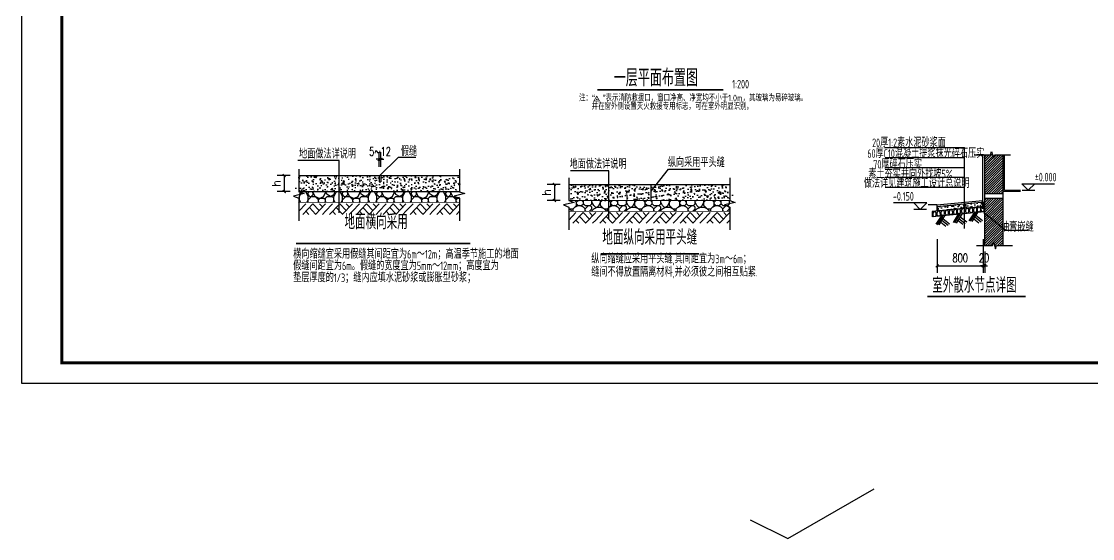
# Model space of a CAD drawing. Extents: x 180850 to 1400258, y 48356 to 327067.
# Drawn here: x 307089 to 381769, y 222131 to 258216 of the extents above; entities that cross this region are included whole.
import ezdxf
from ezdxf.enums import TextEntityAlignment as Align

# ---------------------------------------------------------------- set-up
doc = ezdxf.new("R2010")
doc.units = 0
doc.header["$LTSCALE"] = 1000
for name, color, linetype in [('AXIS', 3, 'Continuous'), ('BOLT', 251, 'Continuous'), ('PUB_TEXT', 7, 'Continuous'), ('PUB_TITLE', 4, 'Continuous'), ('REIN', 1, 'Continuous'), ('TEXT', 7, 'Continuous')]:
    doc.layers.add(name, color=color, linetype=linetype)
doc.styles.add('-GBCBIGGBENOR', font='GBENOR.shx', dxfattribs={"bigfont": 'GBCBIG.shx'})
doc.styles.add('_TCH_DIM_T3', font='SIMPLEX', dxfattribs={"width": 0.705882, "bigfont": 'GBCBIG'})
doc.styles.add('TSSD_Norm', font='tssdeng.shx', dxfattribs={"bigfont": 'hztxt.shx'})
doc.dimstyles.new('TCH-200-1', dxfattribs={"dimtxt": 595, "dimasz": 200, "dimexe": 500, "dimexo": 600, "dimgap": 252.5, "dimtad": 1, "dimdec": 0, "dimzin": 0, "dimdsep": 46, "dimtxsty": '_TCH_DIM_T3', "dimblk": 'ARCHTICK', "dimcen": 0.09, "dimclrd": 3, "dimclre": 3, "dimclrt": 7, "dimazin": 2, "dimtfac": 1, "dimtdec": 0, "dimtix": 1, "dimtmove": 2, "dimatfit": 3, "dimfxl": 1, "dimtolj": 1, "dimtzin": 0, "dimarcsym": 0})

# ---------------------------------------------------------------- blocks, each defined once
blk = doc.blocks.new('_ArchTick')
at = {"color": 0, "linetype": 'ByBlock', "const_width": 0.4}
blk.add_lwpolyline([(-0.5, -0.5), (0.5, 0.5)], dxfattribs=at)
blk = doc.blocks.new('*D295')
at = {"color": 3, "linetype": 'ByBlock', "lineweight": -2, "transparency": 16777216}
for p, q in [((370928, 243012), (370928, 240664)), ((374151, 243012), (374151, 240664)), ((370928, 241164), (374151, 241164))]:
    blk.add_line(p, q, dxfattribs=at)
at = {"layer": 'Defpoints', "color": 0, "linetype": 'ByBlock', "transparency": 16777216}
for p in [(370928, 243612), (374151, 243612), (374151, 241164)]:
    blk.add_point(p, dxfattribs=at)
at = {"color": 3, "linetype": 'ByBlock', "lineweight": -2, "transparency": 16777216, "xscale": 200, "yscale": 200, "zscale": 200, "rotation": 180}
blk.add_blockref('_ArchTick', (370928, 241164), dxfattribs=at)
at = {"color": 3, "linetype": 'ByBlock', "lineweight": -2, "transparency": 16777216, "xscale": 200, "yscale": 200, "zscale": 200}
blk.add_blockref('_ArchTick', (374151, 241164), dxfattribs=at)
at = {"color": 7, "linetype": 'ByBlock', "transparency": 16777216, "insert": (372540, 241714), "char_height": 595, "attachment_point": 5, "style": '_TCH_DIM_T3'}
blk.add_mtext('\\A1;800', dxfattribs=at)
blk = doc.blocks.new('*D298')
at = {"layer": 'AXIS', "color": 3, "lineweight": -2, "transparency": 16777216}
for p, q in [((374151, 242157), (374151, 240664)), ((374249, 242157), (374249, 240664)), ((374151, 241164), (373951, 241164)), ((374249, 241164), (374151, 241164)), ((374249, 241164), (374449, 241164))]:
    blk.add_line(p, q, dxfattribs=at)
at = {"layer": 'Defpoints', "color": 0, "transparency": 16777216}
for p in [(374151, 242757), (374249, 242757), (374151, 241164)]:
    blk.add_point(p, dxfattribs=at)
at = {"layer": 'AXIS', "color": 3, "lineweight": -2, "transparency": 16777216, "xscale": 200, "yscale": 200, "zscale": 200}
blk.add_blockref('_ArchTick', (374151, 241164), dxfattribs=at)
at = {"layer": 'AXIS', "color": 3, "lineweight": -2, "transparency": 16777216, "xscale": 200, "yscale": 200, "zscale": 200, "rotation": 180}
blk.add_blockref('_ArchTick', (374249, 241164), dxfattribs=at)
at = {"layer": 'AXIS', "color": 7, "transparency": 16777216, "insert": (374200, 241714), "char_height": 595, "attachment_point": 5, "style": '_TCH_DIM_T3'}
blk.add_mtext('\\A1;20', dxfattribs=at)
blk = doc.blocks.new('*D350')
at = {"layer": 'AXIS', "color": 3, "lineweight": -2, "transparency": 16777216}
for p, q in [((332031, 248063), (332031, 249094)), ((332151, 248063), (332151, 249094)), ((332031, 248594), (331831, 248594)), ((332031, 248594), (332151, 248594)), ((332151, 248594), (332351, 248594))]:
    blk.add_line(p, q, dxfattribs=at)
at = {"layer": 'Defpoints', "color": 0, "transparency": 16777216}
for p in [(332151, 248594), (332031, 247463), (332151, 247463)]:
    blk.add_point(p, dxfattribs=at)
at = {"layer": 'AXIS', "color": 3, "lineweight": -2, "transparency": 16777216, "xscale": 200, "yscale": 200, "zscale": 200}
blk.add_blockref('_ArchTick', (332031, 248594), dxfattribs=at)
at = {"layer": 'AXIS', "color": 3, "lineweight": -2, "transparency": 16777216, "xscale": 200, "yscale": 200, "zscale": 200, "rotation": 180}
blk.add_blockref('_ArchTick', (332151, 248594), dxfattribs=at)
at = {"layer": 'AXIS', "color": 7, "transparency": 16777216, "insert": (332091, 249144), "char_height": 595, "attachment_point": 5, "style": '_TCH_DIM_T3'}
blk.add_mtext('\\A1;5~12', dxfattribs=at)
blk = doc.blocks.new('*U266')
for p, q in [((0, -413), (350, -62)), ((200, -562), (700, -62)), ((350, -413), (500, -562)), ((525, -238), (837, -550)), ((700, -62), (1013, -375)), ((825, -562), (1325, -62)), ((1025, -62), (1175, -212)), ((1175, -562), (1325, -413))]:
    blk.add_line(p, q)
blk = doc.blocks.new('*D439')
at = {"color": 3, "lineweight": -2, "transparency": 16777216}
for p, q in [((325823, 247463), (324911, 247463)), ((325411, 247463), (325411, 246339)), ((325823, 246339), (324911, 246339))]:
    blk.add_line(p, q, dxfattribs=at)
at = {"layer": 'Defpoints', "color": 0, "transparency": 16777216}
for p in [(326423, 247463), (325411, 246339), (326423, 246339)]:
    blk.add_point(p, dxfattribs=at)
at = {"color": 3, "lineweight": -2, "transparency": 16777216, "xscale": 200, "yscale": 200, "zscale": 200}
for p, rotation in [((325411, 247463), 90), ((325411, 246339), 270)]:
    blk.add_blockref('_ArchTick', p, dxfattribs=dict(at, rotation=rotation))
at = {"color": 7, "transparency": 16777216, "insert": (324861, 246901), "char_height": 595, "attachment_point": 5, "rotation": 90, "style": '_TCH_DIM_T3'}
blk.add_mtext('\\A1;{\\W1;h}', dxfattribs=at)
blk = doc.blocks.new('*U267')
for p, q in [((0, -413), (350, -62)), ((200, -562), (700, -62)), ((350, -413), (500, -562)), ((525, -238), (837, -550)), ((700, -62), (1013, -375)), ((825, -562), (1325, -62)), ((1025, -62), (1175, -212)), ((1175, -562), (1325, -413))]:
    blk.add_line(p, q)
blk = doc.blocks.new('*D351')
at = {"color": 3, "lineweight": -2, "transparency": 16777216}
for p, q in [((344656, 246846), (343745, 246846)), ((344245, 246846), (344245, 245721)), ((344656, 245721), (343745, 245721))]:
    blk.add_line(p, q, dxfattribs=at)
at = {"layer": 'Defpoints', "color": 0, "transparency": 16777216}
for p in [(345256, 246846), (344245, 245721), (345256, 245721)]:
    blk.add_point(p, dxfattribs=at)
at = {"color": 3, "lineweight": -2, "transparency": 16777216, "xscale": 200, "yscale": 200, "zscale": 200}
for p, rotation in [((344245, 246846), 90), ((344245, 245721), 270)]:
    blk.add_blockref('_ArchTick', p, dxfattribs=dict(at, rotation=rotation))
at = {"color": 7, "transparency": 16777216, "insert": (343695, 246284), "char_height": 595, "attachment_point": 5, "rotation": 90, "style": '_TCH_DIM_T3'}
blk.add_mtext('\\A1;{\\W1;h}', dxfattribs=at)

msp = doc.modelspace()

# ---------------------------------------------------------------- hatches: boundary and pattern name
h = msp.add_hatch()
h.set_pattern_fill('ANSI31', color=251, scale=75, style=0)
h.set_pattern_definition([(45, (34281.43, -330300.2), (-84.189901, 84.189901), [])])
h.paths.add_polyline_path([(375516.79, 248911.04), (374925.75, 248911.04), (374850.74, 248675.28), (374722.14, 249146.8), (374647.12, 248911.04), (374230.82, 248911.04), (374230.82, 246174.76), (375516.79, 246174.76)])
h.paths.add_polyline_path([(375516.79, 245853.27), (374230.82, 245853.27), (374230.82, 244847.52), (375516.79, 243822.69)])
h.paths.add_polyline_path([(374230.82, 244847.52), (374230.82, 242586.31), (374792.82, 242586.31), (374867.84, 242822.07), (374996.44, 242350.55), (375071.45, 242586.31), (375516.79, 242586.31), (375516.79, 243822.69)])
at = {"linetype": 'ByBlock'}
h = msp.add_hatch(dxfattribs=at)
h.set_pattern_fill('AR-CONC', color=256, scale=44.651866, style=0)
h.set_pattern_definition([(50, (485714.46, 1302536.55), (576.4861, -50.436), [60.28002, -663.0802]), (355, (485714.46, 1302536.55), (-111.5191, 604.5621), [48.224, -530.46417]), (100.4514, (485762.5, 1302532.35), (464.96742, 554.12572), [51.23013, -563.53147]), (46.1842, (485714.46, 1302697.3), (857.7775, -133.0332), [90.42, -994.6203]), (96.6356, (485785.9, 1302686.2), (751.2198, 782.93126), [76.8452, -845.2971]), (351.1842, (485714.5, 1302697.3), (751.2192, 782.93184), [72.336, -795.69626]), (21, (485794.83, 1302657.1), (479.75425, -323.59833), [60.28002, -663.0802]), (326, (485794.83, 1302657.1), (195.5607, 582.82745), [48.224, -530.46417]), (71.4514, (485834.8, 1302630.14), (675.31515, 259.2286), [51.23013, -563.53147]), (37.5, (485714.46, 1302536.55), (9.773284, 267.557974), [0, -524.0343, 0, -538.50151, 0, -532.47351]), (7.5, (485714.46, 1302536.55), (211.437825, 317.00194), [0, -307.02623, 0, -511.9783, 0, -202.94273]), (327.5, (485535.23, 1302536.55), (429.051025, -18.12811), [0, -200.9334, 0, -626.9122, 0, -831.86427]), (317.5, (485454.85, 1302536.55), (468.72632, 80.45774), [0, -261.21342, 0, -416.334, 0, -590.74419])])
edge = h.paths.add_edge_path()
edge.add_line((370908.72, 245277.45), (370908.72, 244954.46))
edge.add_line((370908.72, 244985.29), (374230.82, 245306.78))
edge.add_line((374230.82, 245306.78), (374230.82, 245629.78))
edge.add_line((374230.82, 245629.78), (370908.72, 245308.29))
msp.add_hatch(color=256, dxfattribs=at).paths.add_polyline_path([(374123.65, 245296.41), (374230.82, 245306.78), (374230.82, 245629.78), (374123.65, 245619.41)])
at = {"layer": 'BOLT'}
h = msp.add_hatch(dxfattribs=at)
h.set_pattern_fill('混凝土', color=256, scale=95.980801, style=0)
h.set_pattern_definition([(50, (-1982099.95, -1204503), (688.43207, -60.23), [71.9856, -791.8416]), (355, (-1982099.95, -1204503), (-133.17464, 721.96003), [57.58848, -633.47329]), (100.4514, (-1982042.6, -1204508), (555.25794, 661.7296), [61.17834, -672.96181]), (46.1842, (-1982099.95, -1204311), (1024.3465, -158.86648), [107.9784, -1187.7624]), (96.6356, (-1982014.6, -1204324.3), (897.09675, 934.96613), [91.76752, -1009.44256]), (351.1842, (-1982099.9, -1204311), (897.09602, 934.96684), [86.38272, -950.20993]), (21, (-1982003.96, -1204359), (572.91617, -386.43684), [71.9856, -791.8416]), (326, (-1982004, -1204359), (233.536, 696.00482), [57.58848, -633.47329]), (71.4514, (-1981956.2, -1204391.2), (806.45241, 309.56735), [61.17834, -672.96181]), (37.5, (-1982099.95, -1204502.98), (11.671127, 319.514187), [0, -625.79482, 0, -643.071366, 0, -635.872806]), (7.5, (-1982099.95, -1204502.98), (252.49625, 378.55952), [0, -366.64666, 0, -611.3977, 0, -242.35152]), (327.5, (-1982313.98, -1204502.98), (512.36705, -21.648347), [0, -239.952, 0, -748.65025, 0, -993.40129]), (317.5, (-1982409.96, -1204503), (559.74676, 96.081564), [0, -311.9376, 0, -497.18055, 0, -705.45889])])
h.paths.add_polyline_path([(337638.73, 246338.62), (337638.73, 246464.85), (337245.06, 246604.53), (338032.4, 246743.36), (337638.73, 246886.64), (337638.73, 247462.79), (332150.69, 247462.79), (332150.69, 247012.88), (332030.71, 247012.88), (332030.71, 247462.79), (326422.7, 247462.79), (326422.7, 246886.64), (326816.37, 246743.36), (326029.03, 246604.53), (326422.7, 246464.85), (326422.7, 246338.62)])
h = msp.add_hatch(dxfattribs=at)
h.set_pattern_fill('混凝土', color=256, scale=95.980801, style=0)
h.set_pattern_definition([(50, (-1988107.9, -1204656.83), (688.43207, -60.23), [71.9856, -791.8416]), (355, (-1988107.9, -1204656.8), (-133.17464, 721.96003), [57.58848, -633.47329]), (100.4514, (-1988050.54, -1204661.85), (555.25794, 661.7296), [61.17834, -672.96181]), (46.1842, (-1988107.9, -1204464.9), (1024.3465, -158.86648), [107.9784, -1187.7624]), (96.6356, (-1988022.5, -1204478.1), (897.09675, 934.96613), [91.76752, -1009.44256]), (351.1842, (-1988107.9, -1204464.9), (897.09602, 934.96684), [86.38272, -950.20993]), (21, (-1988011.9, -1204512.86), (572.91617, -386.43684), [71.9856, -791.8416]), (326, (-1988011.9, -1204512.86), (233.536, 696.00482), [57.58848, -633.47329]), (71.4514, (-1987964.2, -1204545.06), (806.45241, 309.56735), [61.17834, -672.96181]), (37.5, (-1988107.9, -1204656.83), (11.671127, 319.514187), [0, -625.79482, 0, -643.071366, 0, -635.872806]), (7.5, (-1988107.9, -1204656.83), (252.49625, 378.55952), [0, -366.64666, 0, -611.3977, 0, -242.35152]), (327.5, (-1988321.94, -1204656.83), (512.36705, -21.648347), [0, -239.952, 0, -748.65025, 0, -993.40129]), (317.5, (-1988417.92, -1204656.83), (559.74676, 96.081564), [0, -311.9376, 0, -497.18055, 0, -705.45889])])
h.paths.add_polyline_path([(350864.04, 246845.6), (346621.92, 246845.6), (346621.92, 245721.42), (350864.04, 245721.42)])
h.paths.add_polyline_path([(356472.06, 246845.6), (350984.02, 246845.6), (350984.02, 245721.42), (356472.06, 245721.42), (356472.06, 245889.84), (356157.12, 246001.58), (356787, 246112.64), (356472.06, 246227.27)])
h.paths.add_polyline_path([(346621.92, 246845.6), (345256.02, 246845.6), (345256.02, 246227.27), (345570.96, 246112.64), (344941.09, 246001.58), (345256.02, 245889.84), (345256.02, 245721.42), (346621.92, 245721.42)])
h = msp.add_hatch(dxfattribs=at)
h.set_pattern_fill('STONES', color=256, scale=2399.520024, style=0, pattern_type=2)
h.set_pattern_definition([(0, (-1980420.3, -1204503), (0, 2399.52), [119.976, -359.928, 119.976, -1799.64]), (0, (-1979820.4, -1204263), (0, 2399.52), [119.976, -2279.544]), (0, (-1981020.2, -1204023), (0, 2399.52), [239.952, -2159.568]), (0, (-1981620, -1203903), (0, 2399.52), [359.928, -2039.592]), (0, (-1980420.3, -1203783.1), (0, 2399.52), [239.952, -239.952, 359.928, -1559.688]), (0, (-1980540.3, -1203423.2), (0, 2399.52), [359.928, -2039.592]), (0, (-1981140.1, -1203303.2), (0, 2399.52), [359.928, -839.832, 359.928, -839.832]), (0, (-1981620, -1202943.3), (0, 2399.52), [359.928, -119.976, 119.976, -1799.64]), (0, (-1980060.4, -1202703.3), (0, 2399.52), [119.976, -2279.544]), (0, (-1980540.3, -1202463.4), (0, 2399.52), [239.952, -2159.568]), (90, (-1982100, -1202343.4), (-2399.52, 1e-13), [239.952, -2159.568]), (90, (-1981860, -1204023), (-2399.52, 1e-13), [119.976, -239.952, 359.928, -1679.664]), (90, (-1981260, -1203783.1), (-2399.52, 1e-13), [479.904, -119.976, 119.976, -1679.664]), (90, (-1980900.2, -1203183.2), (-2399.52, 1e-13), [359.928, -2039.592]), (90, (-1980780.2, -1204263), (-2399.52, 1e-13), [239.952, -2159.568]), (90, (-1980660.2, -1202343.4), (-2399.52, 1e-13), [239.952, -2159.568]), (90, (-1980540.3, -1203783.1), (-2399.52, 1e-13), [239.952, -1199.76, 119.976, -839.832]), (90, (-1980180.3, -1202583.4), (-2399.52, 1e-13), [119.976, -119.976, 119.976, -2039.592]), (90, (-1980060.4, -1203663.1), (-2399.52, 1e-13), [239.952, -359.928, 239.952, -1559.688]), (90, (-1979940.4, -1204263), (-2399.52, 1e-13), [239.952, -2159.568]), (45, (-1981980, -1204263), (3e-13, 2399.52), [339.3425, -678.6867, 509.015, -1866.3895]), (45, (-1982100, -1204263), (3e-13, 2399.52), [339.3434, -3054.0904]), (45, (-1980780.2, -1204023), (3e-13, 2399.52), [339.3434, -3054.0904]), (45, (-1981020.2, -1202823.3), (3e-13, 2399.52), [339.3434, -3054.0904]), (45, (-1979940.4, -1204023), (3e-13, 2399.52), [339.3434, -3054.0904]), (45, (-1981980, -1203783.1), (3e-13, 2399.52), [169.6717, -3223.762]), (45, (-1981740, -1203063.3), (3e-13, 2399.52), [169.6717, -3223.762]), (45, (-1981500, -1203903.1), (3e-13, 2399.52), [169.6717, -3223.762]), (45, (-1981260.1, -1203063.3), (3e-13, 2399.52), [169.6717, -3223.762]), (45, (-1980540.3, -1203543.2), (3e-13, 2399.52), [169.6717, -3223.762]), (45, (-1980540.3, -1202223.4), (3e-13, 2399.52), [169.6717, -3223.762]), (45, (-1980300.3, -1202463.4), (3e-13, 2399.52), [169.6717, -3223.762]), (45, (-1980180.3, -1203783.1), (3e-13, 2399.52), [169.6717, -3223.762]), (45, (-1980060.4, -1204383), (3e-13, 2399.52), [169.6717, -3223.762]), (45, (-1980060.4, -1203423.2), (3e-13, 2399.52), [169.6717, -3223.762]), (45, (-1980060.4, -1202223.4), (3e-13, 2399.52), [169.6717, -3223.762]), (45, (-1979940.4, -1202703.3), (3e-13, 2399.52), [169.6717, -3223.762]), (135, (-1980420.3, -1202463.4), (-2399.52, 3e-13), [169.6717, -3223.762]), (135, (-1980180.3, -1202223.4), (-2399.52, 3e-13), [169.6717, -3223.762]), (135, (-1980060.4, -1202703.3), (-2399.52, 3e-13), [169.6717, -3223.762]), (135, (-1979700.4, -1202223.4), (-2399.52, 3e-13), [169.6717, -3223.762]), (135, (-1980900.2, -1203063.3), (-2399.52, 3e-13), [169.6717, -3223.762]), (135, (-1981140.1, -1203303.2), (-2399.52, 3e-13), [169.6717, -3223.762]), (135, (-1981860, -1203903.1), (-2399.52, 3e-13), [169.6717, -3223.762]), (135, (-1981620, -1203903.1), (-2399.52, 3e-13), [169.6717, -3223.762]), (135, (-1981380.1, -1203063.3), (-2399.52, 3e-13), [169.6717, -3223.762]), (135, (-1981860, -1203423.2), (-2399.52, 3e-13), [169.6717, -3223.762]), (135, (-1980420.3, -1203783.1), (-2399.52, 3e-13), [169.6717, -3223.762]), (135, (-1980060.4, -1203543.2), (-2399.52, 3e-13), [169.6717, -3223.762]), (135, (-1979940.4, -1204023), (-2399.52, 3e-13), [169.6717, -3223.762]), (135, (-1979940.4, -1203783.1), (-2399.52, 3e-13), [169.6717, -3223.762]), (135, (-1979820.4, -1204263), (-2399.52, 3e-13), [169.6717, -3223.762]), (135, (-1981740, -1202823.3), (-2399.52, 3e-13), [339.3434, -3054.0904]), (135, (-1980540.3, -1203543.2), (-2399.52, 3e-13), [339.3434, -3054.0904]), (135, (-1980660.2, -1204383), (-2399.52, 3e-13), [848.3584, -2545.0753]), (26.56505, (-1982099.9, -1203303.2), (2399.52002, 1e-06), [268.2663, -5097.2235]), (26.56505, (-1981740, -1204023.1), (2399.52002, 1e-06), [268.2663, -5097.2235]), (26.56505, (-1981260.1, -1202943.3), (2399.52002, 1e-06), [268.2663, -5097.2235]), (26.56505, (-1980300.3, -1204503), (2399.52002, 1e-06), [268.2663, -5097.2235]), (26.56505, (-1980660.2, -1203903.1), (2399.52002, 1e-06), [268.2663, -5097.2235]), (26.56505, (-1980420.3, -1203423.2), (2399.52002, 1e-06), [268.2663, -5097.2235]), (26.56505, (-1980780.2, -1202583.4), (2399.52002, 1e-06), [268.2663, -5097.2235]), (26.56505, (-1979940.4, -1202703.3), (2399.52002, 1e-06), [268.2663, -5097.2235]), (63.43495, (-1981860, -1203303.2), (1e-06, 2399.52002), [268.2663, -5097.2235]), (63.43495, (-1981860, -1203183.2), (1e-06, 2399.52002), [268.2663, -5097.2235]), (63.43495, (-1980900.2, -1202823.3), (1e-06, 2399.52002), [536.5327, -4828.9572]), (63.43495, (-1980060.4, -1202943.3), (1e-06, 2399.52002), [268.2663, -5097.2235]), (63.43495, (-1980180.3, -1203303.2), (1e-06, 2399.52002), [268.2663, -5097.2235]), (63.43495, (-1981380.1, -1203783.1), (1e-06, 2399.52002), [268.2663, -5097.2235]), (63.43495, (-1980180.3, -1202463.4), (1e-06, 2399.52002), [268.2663, -5097.2235]), (63.43495, (-1979820.4, -1202583.4), (1e-06, 2399.52002), [268.2663, -5097.2235]), (116.56505, (-1981980, -1202583.4), (-1e-06, 2399.52002), [268.2663, -5097.2235]), (116.56505, (-1980660.2, -1204503), (-1e-06, 2399.52002), [268.2663, -5097.2235]), (116.56505, (-1981740, -1202943.3), (-1e-06, 2399.52002), [268.2663, -5097.2235]), (116.56505, (-1979940.4, -1203183.2), (-1e-06, 2399.52002), [268.2663, -5097.2235]), (116.56505, (-1980780.2, -1203303.2), (-1e-06, 2399.52002), [268.2663, -5097.2235]), (116.56505, (-1980060.4, -1202823.3), (-1e-06, 2399.52002), [268.2663, -5097.2235]), (116.56505, (-1981260.1, -1203303.2), (-1e-06, 2399.52002), [268.2663, -5097.2235]), (116.56505, (-1981740, -1203783.1), (-1e-06, 2399.52002), [268.2663, -5097.2235]), (153.43495, (-1981860, -1202703.3), (-2399.52002, 1e-06), [268.2663, -5097.2235]), (153.43495, (-1981020.2, -1204023.1), (-2399.52002, 1e-06), [268.2663, -5097.2235]), (153.43495, (-1981500.1, -1202943.3), (-2399.52002, 1e-06), [268.2663, -5097.2235]), (153.43495, (-1980060.4, -1203903.1), (-2399.52002, 1e-06), [268.2663, -5097.2235]), (153.43495, (-1980420.3, -1204503), (-2399.52002, 1e-06), [268.2663, -5097.2235]), (153.43495, (-1980180.3, -1202583.4), (-2399.52002, 1e-06), [268.2663, -5097.2235]), (153.43495, (-1980540.3, -1203423.2), (-2399.52002, 1e-06), [268.2663, -5097.2235]), (153.43495, (-1981860, -1202703.3), (-2399.52002, 1e-06), [268.2663, -5097.2235]), (153.43495, (-1979700.4, -1203303.2), (-2399.52002, 1e-06), [268.2663, -5097.2235]), (243.43495, (-1981980, -1204263), (-1e-06, -2399.52002), [268.2663, -5097.2235])])
h.paths.add_polyline_path([(337638.73, 246338.62), (326422.7, 246338.62), (326422.7, 245588.77), (337638.73, 245588.77)])
h = msp.add_hatch(dxfattribs=at)
h.set_pattern_fill('STONES', color=256, scale=2399.520024, style=0, pattern_type=2)
h.set_pattern_definition([(0, (-1986428.2, -1204656.8), (0, 2399.52), [119.976, -359.928, 119.976, -1799.64]), (0, (-1985828.4, -1204416.9), (0, 2399.52), [119.976, -2279.544]), (0, (-1987028.1, -1204177), (0, 2399.52), [239.952, -2159.568]), (0, (-1987628, -1204057), (0, 2399.52), [359.928, -2039.592]), (0, (-1986428.2, -1203937), (0, 2399.52), [239.952, -239.952, 359.928, -1559.688]), (0, (-1986548.2, -1203577), (0, 2399.52), [359.928, -2039.592]), (0, (-1987148, -1203457), (0, 2399.52), [359.928, -839.832, 359.928, -839.832]), (0, (-1987628, -1203097.1), (0, 2399.52), [359.928, -119.976, 119.976, -1799.64]), (0, (-1986068.3, -1202857.2), (0, 2399.52), [119.976, -2279.544]), (0, (-1986548.2, -1202617.2), (0, 2399.52), [239.952, -2159.568]), (90, (-1988108, -1202497.3), (-2399.52, 1e-13), [239.952, -2159.568]), (90, (-1987868, -1204177), (-2399.52, 1e-13), [119.976, -239.952, 359.928, -1679.664]), (90, (-1987268, -1203937), (-2399.52, 1e-13), [479.904, -119.976, 119.976, -1679.664]), (90, (-1986908.1, -1203337), (-2399.52, 1e-13), [359.928, -2039.592]), (90, (-1986788.2, -1204416.9), (-2399.52, 1e-13), [239.952, -2159.568]), (90, (-1986668.2, -1202497.3), (-2399.52, 1e-13), [239.952, -2159.568]), (90, (-1986548.2, -1203937), (-2399.52, 1e-13), [239.952, -1199.76, 119.976, -839.832]), (90, (-1986188.3, -1202737.2), (-2399.52, 1e-13), [119.976, -119.976, 119.976, -2039.592]), (90, (-1986068.3, -1203817), (-2399.52, 1e-13), [239.952, -359.928, 239.952, -1559.688]), (90, (-1985948.3, -1204416.9), (-2399.52, 1e-13), [239.952, -2159.568]), (45, (-1987988, -1204416.9), (3e-13, 2399.52), [339.3425, -678.6867, 509.015, -1866.3895]), (45, (-1988107.9, -1204416.9), (3e-13, 2399.52), [339.3434, -3054.0904]), (45, (-1986788.2, -1204177), (3e-13, 2399.52), [339.3434, -3054.0904]), (45, (-1987028.1, -1202977.2), (3e-13, 2399.52), [339.3434, -3054.0904]), (45, (-1985948.3, -1204177), (3e-13, 2399.52), [339.3434, -3054.0904]), (45, (-1987988, -1203937), (3e-13, 2399.52), [169.6717, -3223.762]), (45, (-1987748, -1203217.1), (3e-13, 2399.52), [169.6717, -3223.762]), (45, (-1987508, -1204057), (3e-13, 2399.52), [169.6717, -3223.762]), (45, (-1987268, -1203217.1), (3e-13, 2399.52), [169.6717, -3223.762]), (45, (-1986548.2, -1203697), (3e-13, 2399.52), [169.6717, -3223.762]), (45, (-1986548.2, -1202377.3), (3e-13, 2399.52), [169.6717, -3223.762]), (45, (-1986308.3, -1202617.2), (3e-13, 2399.52), [169.6717, -3223.762]), (45, (-1986188.3, -1203937), (3e-13, 2399.52), [169.6717, -3223.762]), (45, (-1986068.3, -1204536.9), (3e-13, 2399.52), [169.6717, -3223.762]), (45, (-1986068.3, -1203577), (3e-13, 2399.52), [169.6717, -3223.762]), (45, (-1986068.3, -1202377.3), (3e-13, 2399.52), [169.6717, -3223.762]), (45, (-1985948.3, -1202857.2), (3e-13, 2399.52), [169.6717, -3223.762]), (135, (-1986428.2, -1202617.2), (-2399.52, 3e-13), [169.6717, -3223.762]), (135, (-1986188.3, -1202377.3), (-2399.52, 3e-13), [169.6717, -3223.762]), (135, (-1986068.3, -1202857.2), (-2399.52, 3e-13), [169.6717, -3223.762]), (135, (-1985708.4, -1202377.3), (-2399.52, 3e-13), [169.6717, -3223.762]), (135, (-1986908.1, -1203217.1), (-2399.52, 3e-13), [169.6717, -3223.762]), (135, (-1987148.1, -1203457), (-2399.52, 3e-13), [169.6717, -3223.762]), (135, (-1987868, -1204057), (-2399.52, 3e-13), [169.6717, -3223.762]), (135, (-1987628, -1204057), (-2399.52, 3e-13), [169.6717, -3223.762]), (135, (-1987388, -1203217.1), (-2399.52, 3e-13), [169.6717, -3223.762]), (135, (-1987868, -1203577), (-2399.52, 3e-13), [169.6717, -3223.762]), (135, (-1986428.2, -1203937), (-2399.52, 3e-13), [169.6717, -3223.762]), (135, (-1986068.3, -1203697), (-2399.52, 3e-13), [169.6717, -3223.762]), (135, (-1985948.3, -1204177), (-2399.52, 3e-13), [169.6717, -3223.762]), (135, (-1985948.3, -1203937), (-2399.52, 3e-13), [169.6717, -3223.762]), (135, (-1985828.4, -1204416.9), (-2399.52, 3e-13), [169.6717, -3223.762]), (135, (-1987748, -1202977.2), (-2399.52, 3e-13), [339.3434, -3054.0904]), (135, (-1986548.2, -1203697), (-2399.52, 3e-13), [339.3434, -3054.0904]), (135, (-1986668.2, -1204536.9), (-2399.52, 3e-13), [848.3584, -2545.0753]), (26.56505, (-1988107.9, -1203457.1), (2399.52002, 1e-06), [268.2663, -5097.2235]), (26.56505, (-1987748, -1204176.9), (2399.52002, 1e-06), [268.2663, -5097.2235]), (26.56505, (-1987268.1, -1203097.1), (2399.52002, 1e-06), [268.2663, -5097.2235]), (26.56505, (-1986308.3, -1204656.8), (2399.52002, 1e-06), [268.2663, -5097.2235]), (26.56505, (-1986668.2, -1204057), (2399.52002, 1e-06), [268.2663, -5097.2235]), (26.56505, (-1986428.2, -1203577), (2399.52002, 1e-06), [268.2663, -5097.2235]), (26.56505, (-1986788.2, -1202737.2), (2399.52002, 1e-06), [268.2663, -5097.2235]), (26.56505, (-1985948.3, -1202857.2), (2399.52002, 1e-06), [268.2663, -5097.2235]), (63.43495, (-1987868, -1203457.1), (1e-06, 2399.52002), [268.2663, -5097.2235]), (63.43495, (-1987868, -1203337.1), (1e-06, 2399.52002), [268.2663, -5097.2235]), (63.43495, (-1986908.1, -1202977.2), (1e-06, 2399.52002), [536.5327, -4828.9572]), (63.43495, (-1986068.3, -1203097.1), (1e-06, 2399.52002), [268.2663, -5097.2235]), (63.43495, (-1986188.3, -1203457.1), (1e-06, 2399.52002), [268.2663, -5097.2235]), (63.43495, (-1987388, -1203937), (1e-06, 2399.52002), [268.2663, -5097.2235]), (63.43495, (-1986188.3, -1202617.2), (1e-06, 2399.52002), [268.2663, -5097.2235]), (63.43495, (-1985828.4, -1202737.2), (1e-06, 2399.52002), [268.2663, -5097.2235]), (116.56505, (-1987987.9, -1202737.2), (-1e-06, 2399.52002), [268.2663, -5097.2235]), (116.56505, (-1986668.2, -1204656.8), (-1e-06, 2399.52002), [268.2663, -5097.2235]), (116.56505, (-1987748, -1203097.1), (-1e-06, 2399.52002), [268.2663, -5097.2235]), (116.56505, (-1985948.3, -1203337.1), (-1e-06, 2399.52002), [268.2663, -5097.2235]), (116.56505, (-1986788.2, -1203457.1), (-1e-06, 2399.52002), [268.2663, -5097.2235]), (116.56505, (-1986068.3, -1202977.2), (-1e-06, 2399.52002), [268.2663, -5097.2235]), (116.56505, (-1987268.1, -1203457.1), (-1e-06, 2399.52002), [268.2663, -5097.2235]), (116.56505, (-1987748, -1203937), (-1e-06, 2399.52002), [268.2663, -5097.2235]), (153.43495, (-1987868, -1202857.2), (-2399.52002, 1e-06), [268.2663, -5097.2235]), (153.43495, (-1987028.1, -1204176.9), (-2399.52002, 1e-06), [268.2663, -5097.2235]), (153.43495, (-1987508, -1203097.1), (-2399.52002, 1e-06), [268.2663, -5097.2235]), (153.43495, (-1986068.3, -1204057), (-2399.52002, 1e-06), [268.2663, -5097.2235]), (153.43495, (-1986428.2, -1204656.8), (-2399.52002, 1e-06), [268.2663, -5097.2235]), (153.43495, (-1986188.3, -1202737.2), (-2399.52002, 1e-06), [268.2663, -5097.2235]), (153.43495, (-1986548.2, -1203577), (-2399.52002, 1e-06), [268.2663, -5097.2235]), (153.43495, (-1987868, -1202857.2), (-2399.52002, 1e-06), [268.2663, -5097.2235]), (153.43495, (-1985708.4, -1203457.1), (-2399.52002, 1e-06), [268.2663, -5097.2235]), (243.43495, (-1987987.9, -1204416.9), (-1e-06, -2399.52002), [268.2663, -5097.2235])])
h.paths.add_polyline_path([(356472.06, 245721.42), (345256.02, 245721.42), (345256.02, 244971.57), (356472.06, 244971.57)])

# ---------------------------------------------------------------- linework, layer by layer
at = {"linetype": 'ByBlock'}
for p, q in [((373523.11, 248911.04, -26959.37), (374647.12, 248911.04, -26959.37)), ((374123.65, 245148.39, -26959.37), (374123.65, 248908.09, -26959.37)), ((374230.82, 248908.09, -26959.37), (374230.82, 242586.31, -26959.37)), ((374647.12, 248911.04, -26959.37), (374722.14, 249146.8, -26959.37)), ((374722.14, 249146.8, -26959.37), (374850.74, 248675.28, -26959.37)), ((374850.74, 248675.28, -26959.37), (374925.75, 248911.04, -26959.37)), ((374925.75, 248911.04, -26959.37), (376049.77, 248911.04, -26959.37)), ((375516.79, 248908.09, -26959.37), (375516.79, 242586.31, -26959.37)), ((375623.95, 246444.23, -26959.37), (375623.95, 248908.09, -26959.37)), ((370903.54, 245415.45, -26959.37), (374123.65, 245727.08, -26959.37)), ((375516.79, 246174.76, -26959.37), (374230.82, 246174.76, -26959.37)), ((375516.79, 245853.27, -26959.37), (374230.82, 245853.27, -26959.37)), ((370908.72, 245415.45, -26959.37), (370294.62, 245415.45, -26959.37)), ((374230.82, 245306.78, -26959.37), (370587.22, 244954.18, -26959.37)), ((370587.22, 244954.18, -26959.37), (370587.22, 244577.35, -26959.37)), ((370908.72, 245308.29, -26959.37), (374230.82, 245629.78, -26959.37)), ((370908.72, 245415.45, -26959.37), (370908.72, 244985.29, -26959.37)), ((371105.86, 244970.66, -26959.37), (370963.45, 244943.34, -26959.37)), ((371154.06, 244865.26, -26959.37), (371105.86, 244970.66, -26959.37)), ((371245.4, 244984.57, -26959.37), (371194.33, 244873.29, -26959.37)), ((371387.81, 245011.89, -26959.37), (371245.4, 244984.57, -26959.37)), ((371436.01, 244906.49, -26959.37), (371387.81, 245011.89, -26959.37)), ((371534.22, 245012.05, -26959.37), (371483.16, 244900.78, -26959.37)), ((371676.64, 245039.37, -26959.37), (371534.22, 245012.05, -26959.37)), ((371724.83, 244933.98, -26959.37), (371676.64, 245039.37, -26959.37)), ((371823.05, 245046.41, -26959.37), (371771.98, 244935.14, -26959.37)), ((371965.47, 245073.73, -26959.37), (371823.05, 245046.41, -26959.37)), ((372013.66, 244968.33, -26959.37), (371965.47, 245073.73, -26959.37)), ((372014.29, 244840.98, -26959.37), (372013.66, 244968.33, -26959.37)), ((372111.88, 245067.03, -26959.37), (372060.81, 244955.75, -26959.37)), ((372060.81, 244955.75, -26959.37), (372063.5, 244842.77, -26959.37)), ((372254.29, 245094.35, -26959.37), (372111.88, 245067.03, -26959.37)), ((372302.49, 244988.95, -26959.37), (372254.29, 245094.35, -26959.37)), ((372303.12, 244861.6, -26959.37), (372302.49, 244988.95, -26959.37)), ((372380.07, 245108.26, -26959.37), (372329.01, 244996.98, -26959.37)), ((372329.01, 244996.98, -26959.37), (372331.7, 244884, -26959.37)), ((372522.49, 245135.58, -26959.37), (372380.07, 245108.26, -26959.37)), ((372570.68, 245030.18, -26959.37), (372522.49, 245135.58, -26959.37)), ((372571.32, 244902.83, -26959.37), (372570.68, 245030.18, -26959.37)), ((372668.9, 245128.87, -26959.37), (372617.84, 245017.6, -26959.37)), ((372617.84, 245017.6, -26959.37), (372620.53, 244904.61, -26959.37)), ((372811.32, 245156.19, -26959.37), (372668.9, 245128.87, -26959.37)), ((372859.51, 245050.79, -26959.37), (372811.32, 245156.19, -26959.37)), ((372860.14, 244923.44, -26959.37), (372859.51, 245050.79, -26959.37)), ((372950.85, 245149.49, -26959.37), (372899.79, 245038.21, -26959.37)), ((372899.79, 245038.21, -26959.37), (372902.48, 244925.22, -26959.37)), ((373093.27, 245176.8, -26959.37), (372950.85, 245149.49, -26959.37)), ((373141.46, 245071.41, -26959.37), (373093.27, 245176.8, -26959.37)), ((373142.09, 244944.05, -26959.37), (373141.46, 245071.41, -26959.37)), ((373225.93, 245183.84, -26959.37), (373174.86, 245072.57, -26959.37)), ((373174.86, 245072.57, -26959.37), (373177.55, 244959.58, -26959.37)), ((373177.55, 244959.58, -26959.37), (373255.4, 244886.24, -26959.37)), ((373368.34, 245211.16, -26959.37), (373225.93, 245183.84, -26959.37)), ((373416.53, 245105.77, -26959.37), (373368.34, 245211.16, -26959.37)), ((373391.11, 244901.9, -26959.37), (373417.17, 244978.41, -26959.37)), ((373417.17, 244978.41, -26959.37), (373416.53, 245105.77, -26959.37)), ((373514.76, 245204.46, -26959.37), (373463.69, 245093.18, -26959.37)), ((373463.69, 245093.18, -26959.37), (373466.38, 244980.2, -26959.37)), ((373466.38, 244980.2, -26959.37), (373544.23, 244906.85, -26959.37)), ((373657.17, 245231.78, -26959.37), (373514.76, 245204.46, -26959.37)), ((373705.37, 245126.38, -26959.37), (373657.17, 245231.78, -26959.37)), ((373679.94, 244922.51, -26959.37), (373706, 244999.03, -26959.37)), ((373706, 244999.03, -26959.37), (373705.37, 245126.38, -26959.37)), ((373776.08, 245231.95, -26959.37), (373725.01, 245120.67, -26959.37)), ((373725.01, 245120.67, -26959.37), (373727.7, 245007.68, -26959.37)), ((373727.7, 245007.68, -26959.37), (373805.55, 244934.34, -26959.37)), ((373918.49, 245259.26, -26959.37), (373776.08, 245231.95, -26959.37)), ((373805.55, 244934.34, -26959.37), (373941.26, 244950, -26959.37)), ((373966.69, 245153.87, -26959.37), (373918.49, 245259.26, -26959.37)), ((373941.26, 244950, -26959.37), (373967.32, 245026.51, -26959.37)), ((373967.32, 245026.51, -26959.37), (373966.69, 245153.87, -26959.37)), ((374023.64, 245259.43, -26959.37), (373972.58, 245148.16, -26959.37)), ((373972.58, 245148.16, -26959.37), (373975.27, 245035.17, -26959.37)), ((373975.27, 245035.17, -26959.37), (374053.12, 244961.83, -26959.37)), ((374166.06, 245286.75, -26959.37), (374023.64, 245259.43, -26959.37)), ((374053.12, 244961.83, -26959.37), (374188.83, 244977.48, -26959.37)), ((374123.65, 245619.41, -26959.37), (374123.65, 245296.41, -26959.37)), ((374214.25, 245181.35, -26959.37), (374166.06, 245286.75, -26959.37)), ((374188.83, 244977.48, -26959.37), (374214.89, 245054, -26959.37)), ((374214.89, 245054, -26959.37), (374214.25, 245181.35, -26959.37)), ((374230.82, 244929.96, -26959.37), (370587.22, 244577.35, -26959.37)), ((370681.49, 244908.98, -26959.37), (370630.42, 244797.7, -26959.37)), ((370630.42, 244797.7, -26959.37), (370633.12, 244684.72, -26959.37)), ((370633.12, 244684.72, -26959.37), (370710.97, 244611.37, -26959.37)), ((370823.91, 244936.3, -26959.37), (370681.49, 244908.98, -26959.37)), ((370710.97, 244611.37, -26959.37), (370846.67, 244627.03, -26959.37)), ((370872.1, 244830.9, -26959.37), (370823.91, 244936.3, -26959.37)), ((371205.54, 244634.08, -26959.37), (370843.48, 244062.64, -26959.37)), ((370846.67, 244627.03, -26959.37), (370872.73, 244703.55, -26959.37)), ((370872.73, 244703.55, -26959.37), (370872.1, 244830.9, -26959.37)), ((370963.45, 244943.34, -26959.37), (370912.38, 244832.06, -26959.37)), ((370912.38, 244832.06, -26959.37), (370915.07, 244719.08, -26959.37)), ((370915.07, 244719.08, -26959.37), (370992.92, 244645.73, -26959.37)), ((371323.45, 244637.8, -26959.37), (370940.23, 244032.88, -26959.37)), ((370992.92, 244645.73, -26959.37), (371128.63, 244661.39, -26959.37)), ((371450.83, 244652.5, -26959.37), (371059.29, 244018.02, -26959.37)), ((371128.63, 244661.39, -26959.37), (371154.69, 244737.91, -26959.37)), ((371154.69, 244737.91, -26959.37), (371154.06, 244865.26, -26959.37)), ((371182.63, 244217.89, -26959.37), (371535.53, 243936.22, -26959.37)), ((371194.33, 244873.29, -26959.37), (371197.02, 244760.31, -26959.37)), ((371197.02, 244760.31, -26959.37), (371274.87, 244686.96, -26959.37)), ((371257.89, 244339.84, -26959.37), (371691.81, 243995.71, -26959.37)), ((371274.87, 244686.96, -26959.37), (371410.58, 244702.62, -26959.37)), ((371332.85, 244461.32, -26959.37), (371796, 244099.81, -26959.37)), ((371410.58, 244702.62, -26959.37), (371436.64, 244779.14, -26959.37)), ((371436.64, 244779.14, -26959.37), (371436.01, 244906.49, -26959.37)), ((371483.16, 244900.78, -26959.37), (371485.85, 244787.79, -26959.37)), ((371485.85, 244787.79, -26959.37), (371563.7, 244714.45, -26959.37)), ((371563.7, 244714.45, -26959.37), (371699.41, 244730.11, -26959.37)), ((371699.41, 244730.11, -26959.37), (371725.47, 244806.62, -26959.37)), ((371725.47, 244806.62, -26959.37), (371724.83, 244933.98, -26959.37)), ((371771.98, 244935.14, -26959.37), (371774.68, 244822.15, -26959.37)), ((371774.68, 244822.15, -26959.37), (371852.53, 244748.81, -26959.37)), ((371852.53, 244748.81, -26959.37), (371988.23, 244764.46, -26959.37)), ((371988.23, 244764.46, -26959.37), (372014.29, 244840.98, -26959.37)), ((372400.5, 244756.83, -26959.37), (372038.44, 244185.39, -26959.37)), ((372063.5, 244842.77, -26959.37), (372141.35, 244769.42, -26959.37)), ((372518.41, 244760.55, -26959.37), (372135.19, 244155.63, -26959.37)), ((372141.35, 244769.42, -26959.37), (372277.06, 244785.08, -26959.37)), ((372645.79, 244775.25, -26959.37), (372254.25, 244140.77, -26959.37)), ((372277.06, 244785.08, -26959.37), (372303.12, 244861.6, -26959.37)), ((372331.7, 244884, -26959.37), (372409.55, 244810.65, -26959.37)), ((372377.59, 244340.64, -26959.37), (372730.49, 244058.97, -26959.37)), ((372409.55, 244810.65, -26959.37), (372545.26, 244826.31, -26959.37)), ((372452.85, 244462.59, -26959.37), (372886.77, 244118.46, -26959.37)), ((372527.81, 244584.07, -26959.37), (372990.96, 244222.56, -26959.37)), ((372545.26, 244826.31, -26959.37), (372571.32, 244902.83, -26959.37)), ((372620.53, 244904.61, -26959.37), (372698.38, 244831.27, -26959.37)), ((372698.38, 244831.27, -26959.37), (372834.09, 244846.92, -26959.37)), ((372834.09, 244846.92, -26959.37), (372860.14, 244923.44, -26959.37)), ((372902.48, 244925.22, -26959.37), (372980.33, 244851.88, -26959.37)), ((372980.33, 244851.88, -26959.37), (373116.04, 244867.54, -26959.37)), ((373116.04, 244867.54, -26959.37), (373142.09, 244944.05, -26959.37)), ((373506.12, 244868.42, -26959.37), (373144.06, 244296.98, -26959.37)), ((373624.02, 244872.14, -26959.37), (373240.81, 244267.23, -26959.37)), ((373255.4, 244886.24, -26959.37), (373391.11, 244901.9, -26959.37)), ((373751.41, 244886.84, -26959.37), (373359.87, 244252.36, -26959.37)), ((373483.21, 244452.24, -26959.37), (373836.1, 244170.56, -26959.37)), ((373544.23, 244906.85, -26959.37), (373679.94, 244922.51, -26959.37)), ((373558.46, 244574.18, -26959.37), (373992.39, 244230.06, -26959.37)), ((373633.43, 244695.66, -26959.37), (374096.57, 244334.15, -26959.37)), ((374792.82, 242586.31, -26959.37), (374867.84, 242822.07, -26959.37)), ((374867.84, 242822.07, -26959.37), (374996.44, 242350.55, -26959.37)), ((373668.81, 242586.31, -26959.37), (374792.82, 242586.31, -26959.37)), ((374996.44, 242350.55, -26959.37), (375071.45, 242586.31, -26959.37)), ((375071.45, 242586.31, -26959.37), (376195.47, 242586.31, -26959.37))]:
    msp.add_line(p, q, dxfattribs=at)
for p, q in [((375623.95, 246444.23, -26959.37), (376752.27, 246444.23, -26959.37)), ((376752.27, 246337.07, -26959.37), (375516.79, 246337.07, -26959.37)), ((360520.54, 222131.16), (366542.02, 225607.67)), ((357887.55, 223446.39), (360520.54, 222131.16))]:
    msp.add_line(p, q)
at = {"color": 3, "const_width": 117.6}
for points in [[(347238.44, 253433.35), (356032.38, 253433.35)], [(326234.45, 242714.14), (338386.41, 242714.14)]]:
    msp.add_lwpolyline(points, dxfattribs=at)
at = {"linetype": 'ByBlock', "elevation": -7568.5}
for points in [[(326422.7, 247912.79), (326422.7, 247462.79), (326422.7, 246325.99), (326797.7, 246205.99), (326048.64, 246028.51), (326422.7, 245881.99), (326422.7, 244745.18), (326422.7, 244295.18)], [(326422.7, 247462.79), (332030.71, 247462.79)], [(332030.71, 247462.79), (332030.71, 247012.88)], [(332150.69, 247462.79), (332150.69, 247012.88)], [(332150.69, 247462.79), (337638.73, 247462.79)], [(337638.73, 247912.79), (337638.73, 247462.79), (337638.73, 246325.99), (338013.73, 246205.99), (337264.67, 246028.51), (337638.73, 245881.99), (337638.73, 244745.18), (337638.73, 244295.18)], [(332030.71, 247012.88), (332150.69, 247012.88)]]:
    msp.add_lwpolyline(points, dxfattribs=at)
at = {"linetype": 'ByBlock'}
for points in [[(345256.02, 247295.6), (345256.02, 246845.6), (345256.02, 245708.79), (345631.02, 245588.79), (344881.96, 245411.32), (345256.02, 245264.79), (345256.02, 244127.99), (345256.02, 243677.99)], [(356472.06, 247295.6), (356472.06, 246845.6), (356472.06, 245708.79), (356847.06, 245588.79), (356098, 245411.32), (356472.06, 245264.79), (356472.06, 244127.99), (356472.06, 243677.99)], [(345256.02, 246845.6), (350984.02, 246845.6)], [(350984.02, 246845.6), (356472.06, 246845.6)]]:
    msp.add_lwpolyline(points, dxfattribs=at)
at = {"color": 6, "ltscale": 10}
for points, const_width in [([(350984.02, 246845.6), (350984.02, 245721.42)], 78.73), ([(345256.02, 245721.42), (356472.06, 245721.42)], 78.73), ([(345256.02, 244971.57), (356472.06, 244971.57)], 39.37)]:
    msp.add_lwpolyline(points, dxfattribs=dict(at, const_width=const_width))
at = {"color": 6, "ltscale": 10, "elevation": -7568.5}
for points, const_width in [([(326422.7, 246338.62), (337638.73, 246338.62)], 78.73), ([(326422.7, 245588.77), (337638.73, 245588.77)], 39.37)]:
    msp.add_lwpolyline(points, dxfattribs=dict(at, const_width=const_width))
at = {"color": 3, "const_width": 117.6}
for points, elevation in [([(347468.14, 242002.86), (354329.29, 242002.86)], 7568.5), ([(370241.85, 239028.18), (377103.01, 239028.18)], -26959.37)]:
    msp.add_lwpolyline(points, dxfattribs=dict(at, elevation=elevation))
at = {"layer": 'AXIS'}
for p, q in [((333374.82, 248747.64, -7568.5), (334582.82, 248747.64, -7568.5)), ((367268.57, 249411.83, -26959.37), (372844.76, 249411.83, -26959.37)), ((367316.34, 248720.6, -26959.37), (372844.76, 248720.6, -26959.37)), ((372844.76, 243763.08, -26959.37), (372844.76, 249411.83, -26959.37)), ((329244.29, 248509.03, -7568.5), (326365.39, 248509.03, -7568.5)), ((329244.29, 244853.03, -7568.5), (329244.29, 248509.03, -7568.5)), ((367316.34, 248029.37, -26959.37), (372844.76, 248029.37, -26959.37)), ((348053.64, 247792.82), (345369.32, 247792.82)), ((348053.64, 244389.47), (348053.64, 247792.82)), ((352208.15, 247909.94), (354407.37, 247909.94)), ((367316.34, 247338.14, -26959.37), (372844.76, 247338.14, -26959.37)), ((367316.34, 246646.91, -26959.37), (372844.76, 246646.91, -26959.37)), ((376837.58, 246894.23, -26959.37), (379116.08, 246894.23, -26959.37)), ((377287.58, 246444.23, -26959.37), (376837.58, 246894.23, -26959.37)), ((376859.33, 246444.23, -26959.37), (377737.58, 246444.23, -26959.37)), ((377287.58, 246444.23, -26959.37), (377737.58, 246894.23, -26959.37)), ((370209.31, 245553.83, -26959.37), (367893.31, 245553.83, -26959.37)), ((369759.31, 245103.83, -26959.37), (369309.31, 245553.83, -26959.37)), ((370187.56, 245103.83, -26959.37), (369309.31, 245103.83, -26959.37)), ((369759.31, 245103.83, -26959.37), (370209.31, 245553.83, -26959.37)), ((374177.08, 244890.35, -26959.37), (375723.5, 243657.96, -26959.37)), ((375723.5, 243657.96, -26959.37), (377271.88, 243657.96, -26959.37))]:
    msp.add_line(p, q, dxfattribs=at)
at = {"layer": 'PUB_TITLE'}
msp.add_lwpolyline([(307089.48, 232984.16), (425889.48, 232984.16), (425889.48, 316984.16), (307089.48, 316984.16)], close=True, dxfattribs=at)
at = {"layer": 'PUB_TITLE', "const_width": 212.12}
msp.add_lwpolyline([(309909.8, 234398.34), (309909.8, 315569.98), (423889.48, 315569.98), (423889.48, 234398.34)], close=True, dxfattribs=at)
at = {"layer": 'REIN', "const_width": 50, "elevation": -334.74}
msp.add_lwpolyline([(347200.5, 253001.21), (347008.75, 252669.1), (347392.24, 252669.1)], close=True, dxfattribs=at)
msp.add_lwpolyline([(347181.78, 252780.88, 1), (347231.78, 252780.88, 1)], format="xyb", close=True, dxfattribs=at)

# ---------------------------------------------------------------- block references
at = {"layer": 'BOLT', "xscale": 1.410822111822199, "yscale": 1.499700014959672, "zscale": 1.499700014999689}
for name, p in [('*U266', (326422.7, 245588.77, -7568.5)), ('*U266', (328292.04, 245588.77, -7568.5)), ('*U266', (330161.38, 245588.77, -7568.5)), ('*U266', (332030.71, 245588.77, -7568.5)), ('*U266', (333900.05, 245588.77, -7568.5)), ('*U266', (335769.39, 245588.77, -7568.5)), ('*U267', (345256.02, 244971.57)), ('*U267', (347125.36, 244971.57)), ('*U267', (348994.7, 244971.57)), ('*U267', (350864.04, 244971.57)), ('*U267', (352733.38, 244971.57)), ('*U267', (354602.72, 244971.57))]:
    msp.add_blockref(name, p, dxfattribs=at)

# ---------------------------------------------------------------- texts
at = {"layer": 'PUB_TEXT', "style": '-GBCBIGGBENOR'}
for s, p in [('注：“  ”表示消防救援口，窗口净高、净宽均不小于1.0m，其玻璃为易碎玻璃。', (345964.59, 252646.41)), ('并在窗外侧设置灭火救援专用标志，可在室外明显识别。', (346845.35, 252061.05, -669.48))]:
    msp.add_text(s, height=450, dxfattribs=at).set_placement(p)
at = {"layer": 'TEXT', "style": 'TSSD_Norm', "width": 0.7}
for s, height, p in [('一层平面布置图', 1200, (348384.02, 253682.29)), ('1:200', 600, (356644.99, 253540.56)), ('假缝', 600, (333540.1, 248842.52, -5676.38)), ('地面做法详说明', 600, (326447.71, 248659, -5676.38)), ('纵向采用平头缝', 600, (352157.77, 248059.91, 1892.13)), ('地面做法详说明', 600, (345305.29, 247942.79, 1892.13)), ('%%P0.000', 600, (377739.07, 247051.73, -26959.37)), ('-0.150', 600, (367848.31, 245711.33, -26959.37))]:
    msp.add_text(s, height=height, dxfattribs=at).set_placement(p)
for s, height, p in [('20厚1:2素水泥砂浆面 ', 600, (369098.78, 249824.39, -26959.37)), ('60厚C10混凝土提浆抹光碎石压实', 600, (370142.3, 249076.66, -26959.37)), ('素土夯实并向外找坡5%', 600, (369062.04, 247645.47, -26959.37)), ('70厚碎石压实', 600, (368179.25, 248332.35, -26959.37)), ('做法详见建筑施工设计总说明', 600, (369501.32, 246985.87, -26959.37)), ('油膏嵌缝', 600, (376523.4, 243939.21, -26959.37)), ('室外散水节点详图', 1050, (373531.22, 239868.53, -26959.37))]:
    msp.add_text(s, height=height, dxfattribs=at).set_placement(p, align=Align.MIDDLE)
for s, height, p in [('地面横向采用', 1050, (329611.13, 243399.33, -2658.93)), ('地面纵向采用平头缝', 1050, (347590.44, 242312.44, 10227.44)), ('横向缩缝宜采用假缝其间距宜为6m～12m；高温季节施工的地面', 600, (326038.25, 241489.68, -2658.93)), ('纵向缩缝应采用平头缝,其间距宜为3m～6m；', 600, (346819.12, 241160.12, 7568.5)), ('假缝间距宜为6m。假缝的宽度宜为5mm～12mm；高度宜为  ', 600, (326038.25, 240682.42, -2658.93)), ('垫层厚度的1/3；缝内应填水泥砂浆或膨胀型砂浆；  ', 600, (326038.25, 239847.32, -2658.93)), ('缝间不得放置隔离材料,并必须彼之间相互贴紧.', 600, (346819.12, 240241.16, 7568.5))]:
    msp.add_text(s, height=height, dxfattribs=at).set_placement(p, align=Align.BOTTOM_LEFT)

# ---------------------------------------------------------------- dimensions: what is measured, and where the dimension line sits
for base, p1, p2, picture, middle in [((325411.45, 246338.62, -7568.5), (326422.7, 247462.79, -7568.5), (326422.7, 246338.62, -7568.5), '*D439', (324861.45, 246900.7, -7568.5)), ((344244.78, 245721.42), (345256.02, 246845.6), (345256.02, 245721.42), '*D351', (343694.78, 246283.51))]:
    dim = msp.add_linear_dim(base=base, p1=p1, p2=p2, angle=90, text='{\\W1;h}', dimstyle='TCH-200-1')
    dim.commit()
    dim.dimension.update_dxf_attribs({"geometry": picture, "text_midpoint": middle})
at = {"linetype": 'ByBlock'}
dim = msp.add_linear_dim(base=(374151.17, 241164.35, -26959.37), p1=(370927.95, 243611.59, -26959.37), p2=(374151.17, 243611.59, -26959.37), text='800', dimstyle='TCH-200-1', dxfattribs=at)
dim.commit()
dim.dimension.update_dxf_attribs({"geometry": '*D295', "text_midpoint": (372539.56, 241714.35, -26959.37)})
at = {"layer": 'AXIS'}
for base, p1, p2, text, picture, middle in [((332150.69, 248594.07), (332030.71, 247462.79), (332150.69, 247462.79), '5~12', '*D350', (332090.7, 249144.07)), ((374151.17, 241164.35, -26959.37), (374249.45, 242757.19, -26959.37), (374151.17, 242757.19, -26959.37), '20', '*D298', (374200.31, 241714.35, -26959.37))]:
    dim = msp.add_linear_dim(base=base, p1=p1, p2=p2, text=text, dimstyle='TCH-200-1', dxfattribs=at)
    dim.commit()
    dim.dimension.update_dxf_attribs({"geometry": picture, "text_midpoint": middle})

# ---------------------------------------------------------------- leaders
for points in [[(332030.71, 247410.93, -7568.5), (333374.82, 248747.64, -7568.5)], [(350984.02, 246379.25, 7568.5), (352208.15, 247909.94, 7568.5)]]:
    msp.add_leader(points, dimstyle='TCH-200-1', dxfattribs=at)

doc.saveas('drawing.dxf')
